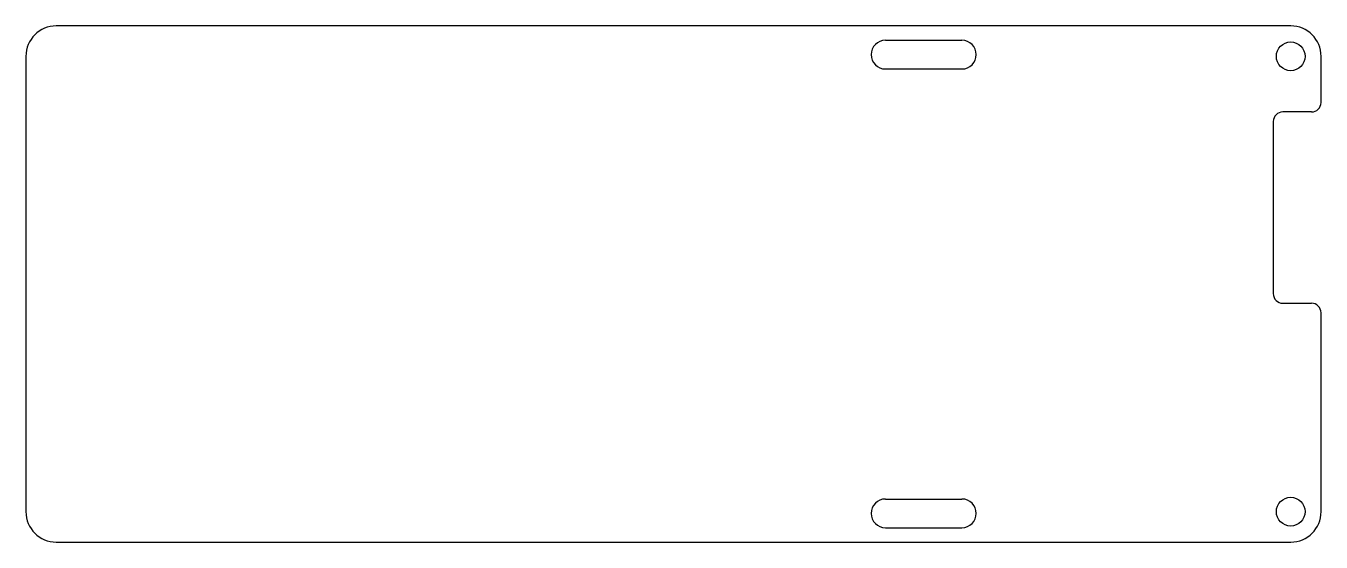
# Model space of a CAD drawing. Header units: millimetres. Extents: x 0 to 136, y -54 to 0.
import ezdxf

# ---------------------------------------------------------------- set-up
doc = ezdxf.new("R2010")
doc.units = ezdxf.units.MM
doc.layers.add('Sketch', color=7, linetype='CONTINUOUS')

msp = doc.modelspace()

# ---------------------------------------------------------------- linework, layer by layer
at = {"layer": 'Sketch'}
for p, q in [((132.42, 0), (3.18, 0)), ((90, -1.5), (98, -1.5)), ((0, -3.18), (0, -50.8)), ((135.6, -8), (135.6, -3.18)), ((90, -4.5), (98, -4.5)), ((134.6, -9), (131.6, -9)), ((130.6, -10), (130.6, -28)), ((131.6, -29), (134.6, -29)), ((135.6, -50.8), (135.6, -30)), ((90, -49.48), (98, -49.48)), ((90, -52.48), (98, -52.48)), ((3.18, -53.98), (132.42, -53.98))]:
    msp.add_line(p, q, dxfattribs=at)
for centre in [(132.42, -3.18), (132.42, -50.8)]:
    msp.add_circle(centre, 1.5, dxfattribs=at)
for centre, radius, start, end in [((3.18, -3.18), 3.18, 90, 180), ((132.42, -3.18), 3.18, 0, 90), ((90, -3), 1.5, 90, -90), ((98, -3), 1.5, -90, 90), ((134.6, -8), 1, -90, 0), ((131.6, -10), 1, 90, 180), ((131.6, -28), 1, 180, -90), ((134.6, -30), 1, 0, 90), ((90, -50.98), 1.5, 90, -90), ((98, -50.98), 1.5, -90, 90), ((3.18, -50.8), 3.18, 180, -90), ((132.42, -50.8), 3.18, -90, 0)]:
    msp.add_arc(centre, radius, start, end, dxfattribs=at)

doc.saveas('drawing.dxf')
